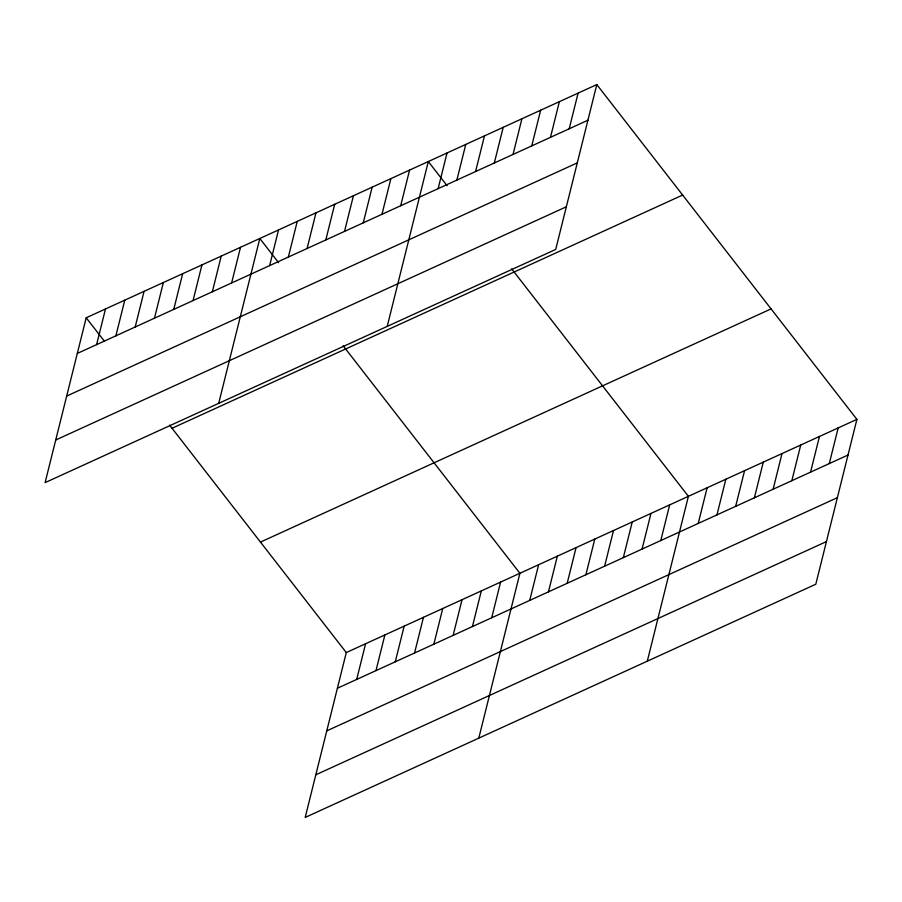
<?xml version="1.0" encoding="UTF-8"?>
<svg xmlns="http://www.w3.org/2000/svg" width="902" height="902" viewBox="0 0 902 902"><rect width="100%" height="100%" fill="white"/><g stroke="black" fill="none" stroke-linecap="round" stroke-linejoin="round"><path stroke-width="1.35" d="M596.808 84.574L86.197 317.775L45.1 482.626L555.711 249.437L596.808 84.574L856.9 419.374L815.803 584.225L305.192 817.426L346.289 652.563L856.9 419.374M96.604 344.632L105.489 308.969M115.884 335.826L124.78 300.163M135.176 327.009L144.072 291.346M154.468 318.203L163.363 282.54M173.759 309.386L182.655 273.723M193.051 300.58L201.935 264.917M212.342 291.774L221.227 256.112M231.622 282.957L240.518 247.295M218.701 403.341L259.81 238.489L278.605 262.685M269.642 265.605L278.526 229.942M288.358 257.047L297.254 221.385M307.086 248.501L315.971 212.838M325.802 239.955L334.698 204.292M344.53 231.397L353.426 195.734M363.247 222.85L372.143 187.188M381.974 214.293L390.87 178.63M400.691 205.746L409.587 170.083M387.206 326.389L428.315 161.537L447.11 185.733M438.135 188.642L447.031 152.979M456.863 180.096L465.759 144.433M475.579 171.549L484.475 135.886M356.696 679.42L365.581 643.757M494.307 162.991L503.203 127.329M375.976 670.614L384.872 634.952M513.024 154.445L521.92 118.782M395.268 661.797L404.164 626.135M531.752 145.887L540.648 110.224M414.559 652.992L423.455 617.329M550.479 137.341L559.364 101.678M433.851 644.186L442.735 608.523M569.196 128.794L578.092 93.131M453.142 635.369L462.027 599.706M472.422 626.563L481.318 590.9M491.714 617.757L500.61 582.094M478.793 738.129L519.902 573.277L343.188 345.816M529.733 600.394L538.618 564.731M548.45 591.847L557.346 556.184M567.178 583.29L576.062 547.627M585.894 574.743L594.79 539.08M604.622 566.185L613.507 530.523M623.338 557.639L632.234 521.976M642.066 549.092L650.951 513.43M660.783 540.535L669.679 504.872M647.298 661.177L688.395 496.325L511.682 268.864M698.227 523.442L707.123 487.779M716.955 514.884L725.839 479.221M735.671 506.338L744.567 470.675M754.399 497.78L763.284 462.117M773.115 489.234L782.011 453.571M791.843 480.687L800.728 445.024M810.56 472.129L819.456 436.467M829.288 463.583L838.172 427.92M77.313 353.437L587.924 120.237M66.68 396.068L577.291 162.879M55.732 439.996L566.332 206.795M172.034 428.258L682.645 195.058M260.464 542.091L771.075 308.89M337.404 688.237L848.004 455.036M326.772 730.868L837.383 497.667M315.824 774.784L826.424 541.595M86.197 317.775L104.181 340.922M169.576 425.101L346.289 652.563"/></g></svg>
